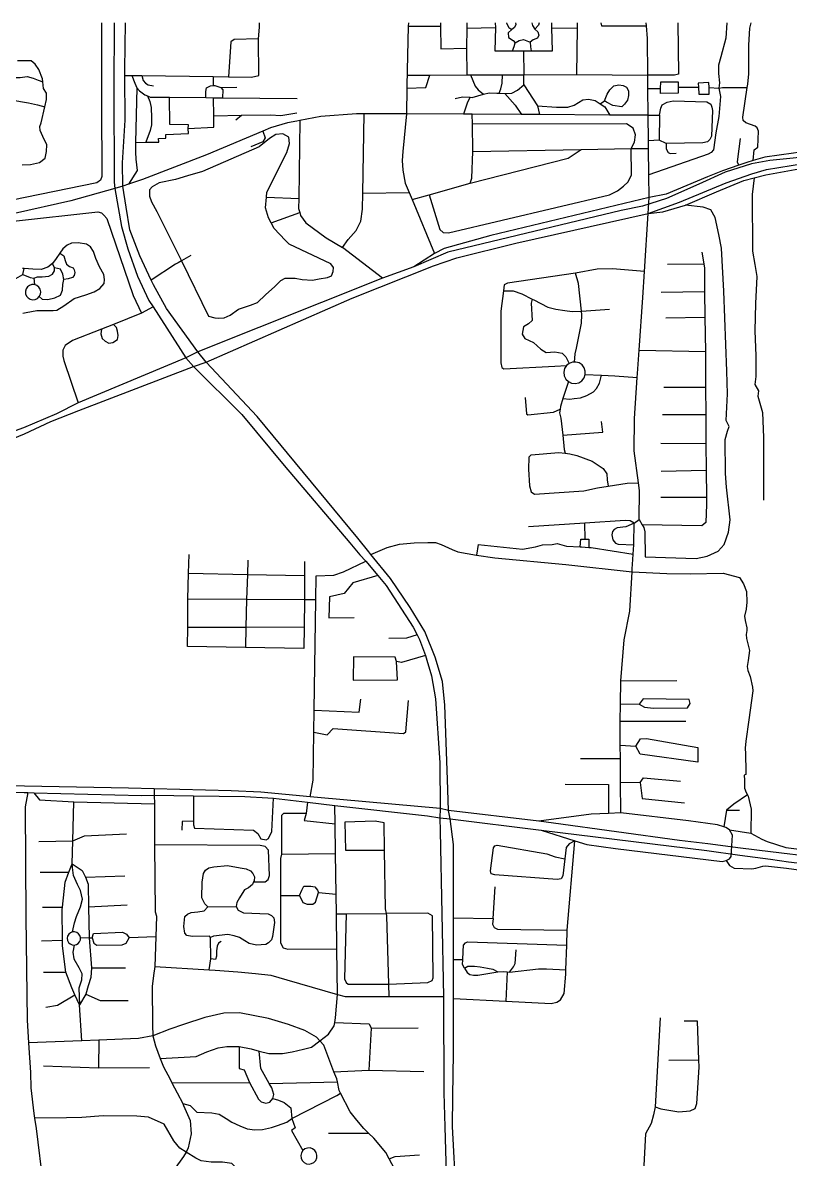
# Model space of a CAD drawing. Header units: inches. Extents: x 13372745 to 13380225, y 3541222 to 3545722.
# Drawn here: x 13377535 to 13378734, y 3543947 to 3545722 of the extents above; entities that cross this region are included whole.
import ezdxf

# ---------------------------------------------------------------- set-up
doc = ezdxf.new("R2010")
doc.units = ezdxf.units.IN
doc.header["$MEASUREMENT"] = 0

msp = doc.modelspace()

# ---------------------------------------------------------------- linework, layer by layer
for points in [[(13377658.2, 3545722), (13377658.2, 3545595), (13377658.6, 3545482), (13377656.5, 3545476), (13377650.9, 3545472.2), (13377495.3, 3545440.2), (13377379.4, 3545428.3), (13377291.1, 3545425.7), (13377283.9, 3545426.1), (13377280.5, 3545431.7), (13377284.5, 3545589.3), (13377288.1, 3545640.2), (13377292, 3545652.5), (13377295.4, 3545661.9), (13377302.2, 3545672.6), (13377314.6, 3545682.4), (13377430.3, 3545722)], [(13377677.9, 3545722), (13377677.4, 3545618.6), (13377678, 3545472.8), (13377678.6, 3545463.1), (13377689.1, 3545403.9), (13377698.9, 3545368.8), (13377714.3, 3545326.4), (13377732.1, 3545288.3), (13377738.7, 3545278.2), (13377789.9, 3545198.8), (13377801.5, 3545184.8)], [(13377808.5, 3545208), (13377759.6, 3545275.7), (13377739.2, 3545312.4), (13377735.6, 3545320), (13377717.9, 3545357.8), (13377702.3, 3545398.6), (13377696.5, 3545434.1), (13377691.2, 3545466.7), (13377690.6, 3545503.4), (13377694.9, 3545569.9), (13377694.4, 3545639.7), (13377694.3, 3545649.2), (13377695.6, 3545722)], [(13377694.4, 3545639.7), (13377705.5, 3545639.6), (13377720.8, 3545639.4), (13377832.3, 3545637.9), (13377856.5, 3545637.6), (13377892.2, 3545637.1), (13377903.8, 3545639.7), (13377903.3, 3545696.8), (13377904.8, 3545715), (13377904.9, 3545722)], [(13378137.3, 3545722), (13378137.1, 3545716.9), (13378135.4, 3545647.3), (13378135.2, 3545640), (13378134.9, 3545630.3), (13378134.8, 3545619.7), (13378134.4, 3545579.5)], [(13378137.1, 3545716.9), (13378187.2, 3545716.5)], [(13378187.2, 3545722), (13378187.2, 3545716.5), (13378187.9, 3545681.5), (13378228, 3545682.2)], [(13378228.3, 3545722), (13378228.3, 3545713.3), (13378228, 3545682.2), (13378228.4, 3545640.5)], [(13378228.3, 3545713.3), (13378273.2, 3545714.4)], [(13378272.7, 3545722), (13378273.2, 3545714.4), (13378272.1, 3545677.9), (13378299.9, 3545678), (13378317.2, 3545678.1), (13378328.8, 3545678.1), (13378362.4, 3545678.3), (13378361.3, 3545714), (13378361.1, 3545722)], [(13378290.5, 3545722), (13378290.5, 3545721.2), (13378294.1, 3545714.4), (13378298.8, 3545711.5)], [(13378304.7, 3545722), (13378305.3, 3545719.1), (13378302.8, 3545714.4), (13378298.8, 3545711.5), (13378293, 3545706.4), (13378293.8, 3545699.2), (13378301, 3545694.5), (13378304.2, 3545690.5)], [(13378330.1, 3545722), (13378331, 3545717.6), (13378334.9, 3545712.2), (13378339.3, 3545707.9), (13378341.1, 3545702.5), (13378338.9, 3545697.8), (13378332.1, 3545695.2), (13378327.4, 3545691.6)], [(13378341.7, 3545722), (13378340.7, 3545718), (13378334.9, 3545712.2)], [(13378361.3, 3545714), (13378400.6, 3545713.7)], [(13378400.6, 3545722), (13378400.6, 3545713.7), (13378400, 3545641.3)], [(13378437.9, 3545722), (13378438.8, 3545717.2), (13378509.1, 3545717)], [(13378513.4, 3545449), (13378512.9, 3545484.3), (13378512.3, 3545525.8), (13378512.1, 3545537.7), (13378511.6, 3545577.6), (13378511.2, 3545619.4), (13378511.1, 3545640.1), (13378510.6, 3545697.5), (13378509.1, 3545717), (13378508.7, 3545722)], [(13378558, 3545722), (13378559.3, 3545641.8), (13378553.1, 3545639.9), (13378511.1, 3545640.1)], [(13378634.4, 3545722), (13378634.5, 3545721.7), (13378633, 3545697.9), (13378625, 3545668.9), (13378621.6, 3545656), (13378621.6, 3545642.7), (13378623.1, 3545628), (13378622.1, 3545619.9)], [(13378675.6, 3545506.9), (13378677.2, 3545523.7), (13378682.8, 3545527.6), (13378683.9, 3545552.8), (13378681.8, 3545557.7), (13378678.9, 3545560.6), (13378664.4, 3545565.9), (13378660.1, 3545569.4), (13378659.8, 3545574.4), (13378666.5, 3545621), (13378667.2, 3545626.1), (13378668.7, 3545642), (13378668.7, 3545687.1), (13378670.4, 3545713.3), (13378672.8, 3545722)], [(13377903.3, 3545696.8), (13377865, 3545696.1), (13377860, 3545692.2), (13377856.5, 3545637.6)], [(13378299.9, 3545678), (13378302.4, 3545684.8), (13378304.2, 3545690.5), (13378310.4, 3545694.1), (13378317.2, 3545695.6), (13378327.4, 3545691.6), (13378328.1, 3545684.4), (13378328.8, 3545678.1)], [(13378317.2, 3545678.1), (13378317.7, 3545640.9)], [(13377500.8, 3545663), (13377503.6, 3545653.9), (13377508, 3545645.9), (13377521.3, 3545636.5), (13377531.1, 3545636.5), (13377542, 3545638.3), (13377551.4, 3545635.4), (13377559.3, 3545632.2), (13377566.6, 3545629.7)], [(13377534.4, 3545499.9), (13377547.3, 3545500.8), (13377561.1, 3545503.7), (13377570.2, 3545510.7), (13377572.3, 3545521.1), (13377572.7, 3545531.5), (13377566.5, 3545544.4), (13377562.3, 3545553.6), (13377561.9, 3545560.2), (13377564, 3545565.6), (13377569.7, 3545590.7), (13377572.3, 3545602.2), (13377572.3, 3545611.8), (13377567.7, 3545619.3), (13377566.6, 3545629.7), (13377566.1, 3545634.3), (13377560.2, 3545649.2), (13377554.4, 3545657.1), (13377548.2, 3545662.5), (13377536.9, 3545662.5), (13377527, 3545662.5)], [(13377705.5, 3545639.6), (13377709.9, 3545627.4), (13377713.3, 3545620.2), (13377717.3, 3545615.8), (13377725.5, 3545609.3), (13377729.9, 3545607.6), (13377734, 3545605.9), (13377764.3, 3545605.6), (13377821.1, 3545605), (13377833, 3545604.9), (13377847.2, 3545604.8), (13377963.8, 3545603.6)], [(13377720.8, 3545639.4), (13377723.1, 3545631.8), (13377726.5, 3545627.4), (13377731, 3545625), (13377739.1, 3545623.3)], [(13377832.3, 3545637.9), (13377832.3, 3545623.8)], [(13378134.8, 3545619.7), (13378164.7, 3545620.9), (13378171, 3545640.2)], [(13378135.2, 3545640), (13378171, 3545640.2), (13378228.4, 3545640.5), (13378234.5, 3545640.5), (13378284.2, 3545640.7), (13378317.7, 3545640.9), (13378400, 3545641.3), (13378511.1, 3545640.1)], [(13378210.1, 3545603.7), (13378221.9, 3545606.1), (13378233.6, 3545605.7), (13378237, 3545605.5), (13378254.4, 3545610.7), (13378263.2, 3545612.5), (13378275.2, 3545612.2), (13378278.9, 3545611.9), (13378287.9, 3545611.3), (13378298.7, 3545611.9), (13378307.7, 3545616.7), (13378317.7, 3545624.8), (13378317.7, 3545640.9)], [(13378234.5, 3545640.5), (13378241.8, 3545623), (13378246.3, 3545617.3), (13378254.4, 3545610.7)], [(13378278.9, 3545611.9), (13378281.8, 3545618.8), (13378283.6, 3545627.5), (13378284.2, 3545640.7)], [(13378317.7, 3545624.8), (13378338.8, 3545592), (13378341.8, 3545578.5)], [(13378436.9, 3545595.1), (13378443.6, 3545599.8), (13378447.8, 3545610.3), (13378451.7, 3545617.3), (13378458.1, 3545623.6), (13378465.9, 3545624.8), (13378472.5, 3545623.9), (13378477.7, 3545621.2), (13378481, 3545615.8), (13378481, 3545608.5), (13378479.2, 3545601), (13378474.9, 3545595), (13378470.5, 3545590.9), (13378456.6, 3545592.9), (13378446.9, 3545597.7), (13378443.6, 3545599.8)], [(13378531.1, 3545619.4), (13378531.5, 3545629.7), (13378558.4, 3545629.7), (13378558.6, 3545621.5), (13378558.8, 3545611.9), (13378530.8, 3545611.6), (13378531.1, 3545619.4)], [(13378590, 3545627.5), (13378590.2, 3545621.2), (13378590.7, 3545610.2), (13378607, 3545610.5), (13378606.8, 3545621.1), (13378606.6, 3545628.6), (13378590, 3545627.5)], [(13377713.3, 3545620.2), (13377711.2, 3545535.2), (13377710.9, 3545519.9), (13377711.6, 3545509), (13377713.6, 3545491.3), (13377700.4, 3545469.7)], [(13377729.9, 3545607.6), (13377733.7, 3545598.8), (13377735.4, 3545589.6), (13377736.1, 3545573.6), (13377736.1, 3545562.7), (13377734, 3545553.6), (13377727.2, 3545535.3)], [(13377821.1, 3545605), (13377821.1, 3545614.4), (13377822.1, 3545620.2), (13377828.2, 3545623.6), (13377832.3, 3545623.8), (13377835, 3545624), (13377844.5, 3545620.9), (13377847.3, 3545617.2), (13377847.2, 3545604.8)], [(13377844.5, 3545620.9), (13377869.4, 3545621.6)], [(13378287.9, 3545611.3), (13378304.1, 3545593.2), (13378314.1, 3545578.6)], [(13378511.2, 3545619.4), (13378531.1, 3545619.4)], [(13378622.1, 3545619.9), (13378624.7, 3545606.6), (13378621.9, 3545575.4), (13378617.3, 3545549.9), (13378613.7, 3545523.3), (13378610.2, 3545519.4), (13378605.6, 3545516.6), (13378512.9, 3545484.3)], [(13378558.6, 3545621.5), (13378590.2, 3545621.2)], [(13378606.8, 3545621.1), (13378622.1, 3545619.9), (13378627.6, 3545620.8)], [(13378627.6, 3545620.8), (13378655.9, 3545620.8)], [(13378655.9, 3545620.8), (13378666.5, 3545621)], [(13377516.6, 3545601.8), (13377544.1, 3545596.7), (13377557.9, 3545593.9), (13377569.7, 3545590.7)], [(13377711.2, 3545535.2), (13377727.2, 3545535.3), (13377747.6, 3545535.5), (13377747.3, 3545541), (13377758.5, 3545541.7), (13377758.5, 3545547.4), (13377793.9, 3545549.1), (13377793.5, 3545557), (13377833.7, 3545559), (13377833.4, 3545576.7), (13377833, 3545604.9)], [(13377793.5, 3545557), (13377793.9, 3545562.7), (13377764.6, 3545563.1), (13377764.3, 3545605.6)], [(13378233.6, 3545605.7), (13378229.7, 3545597.7), (13378223.1, 3545579.1)], [(13378338.8, 3545592), (13378368.6, 3545590.2), (13378386.1, 3545590.2), (13378396.3, 3545593.5), (13378409.6, 3545601.6), (13378418.3, 3545602.5), (13378428.9, 3545600.4), (13378436.9, 3545595.1), (13378443.9, 3545590.5), (13378451.7, 3545577.9)], [(13378511.6, 3545577.6), (13378529.3, 3545577.4), (13378531.5, 3545588.8), (13378533.7, 3545593.9), (13378541.5, 3545598), (13378551, 3545600.2), (13378603.2, 3545598.7), (13378609.4, 3545594.7), (13378611.3, 3545590.3), (13378612, 3545585.1), (13378610.5, 3545545.1), (13378608, 3545539.5), (13378604.3, 3545536.2), (13378597.3, 3545534.4), (13378540, 3545533.3), (13378529, 3545538.8), (13378512.1, 3545537.7)], [(13378511.6, 3545577.6), (13378451.7, 3545577.9), (13378341.8, 3545578.5), (13378314.1, 3545578.6), (13378237, 3545579), (13378223.1, 3545579.1), (13378134.4, 3545579.5), (13378068, 3545579.6), (13378056, 3545579.6), (13378000.5, 3545575.7), (13377968, 3545569.4), (13377962.9, 3545568.5), (13377948.4, 3545565.7), (13377922.2, 3545557.8), (13377910, 3545552.6), (13377821.8, 3545515.9), (13377722.1, 3545476.9), (13377700.4, 3545469.7), (13377691.2, 3545466.7), (13377678.6, 3545463.1), (13377610.4, 3545443.6), (13377522.1, 3545424)], [(13377833.4, 3545576.7), (13377876.9, 3545577.4), (13377922.1, 3545578.1), (13377938.1, 3545577), (13377963.2, 3545581.1)], [(13377868, 3545570.2), (13377876.9, 3545577.4)], [(13378097.1, 3545323.2), (13378034.2, 3545370.7), (13378043.4, 3545383.6), (13378055.7, 3545397.7), (13378063.1, 3545411.9), (13378065.5, 3545431), (13378065.9, 3545455.6), (13378068, 3545579.6)], [(13378134.4, 3545579.5), (13378128.6, 3545520.8), (13378127.4, 3545506.7), (13378128.6, 3545491.5), (13378132.5, 3545471.3)], [(13378143.1, 3545446), (13378169.8, 3545453.4), (13378233.8, 3545471.3), (13378236.5, 3545479.4), (13378237.7, 3545521), (13378237.2, 3545563.6), (13378237, 3545579)], [(13378529.3, 3545577.4), (13378529, 3545538.8)], [(13377968, 3545569.4), (13377966.1, 3545447.7), (13377965.9, 3545431.6), (13377967.6, 3545425.7), (13377969, 3545421.1), (13377977, 3545409.4), (13378008.9, 3545386.1), (13378034.2, 3545370.7)], [(13378169.8, 3545453.4), (13378186.3, 3545399.1), (13378191.7, 3545394.2), (13378199.8, 3545393.7), (13378451.1, 3545453), (13378464, 3545459.5), (13378473.2, 3545466.5), (13378480.7, 3545473.5), (13378485.6, 3545484.3), (13378485.1, 3545525.4), (13378490.5, 3545535.5), (13378492.1, 3545546.8), (13378488.3, 3545557.1), (13378478, 3545564.1), (13378237.2, 3545563.6)], [(13377782.8, 3545349.9), (13377825.3, 3545263.7), (13377834.9, 3545260.9), (13377840.8, 3545260.5), (13377849.6, 3545261.3), (13377859.1, 3545265.3), (13377872.2, 3545274.4), (13377881.4, 3545277.6), (13377890.5, 3545280.8), (13377901.6, 3545284.8), (13377914, 3545297.1), (13377928.7, 3545309.8), (13377938.2, 3545319.3), (13377945, 3545322.9), (13377960.5, 3545322.9), (13377971.6, 3545320.9), (13377987.5, 3545319.7), (13377997.8, 3545322.1), (13378010.9, 3545324.1), (13378017.3, 3545326.9), (13378019.7, 3545333.3), (13378020.5, 3545339.6), (13378016.1, 3545345.6), (13377951.3, 3545376.2), (13377944.6, 3545382.5), (13377927.9, 3545400.8), (13377923, 3545409.7), (13377918.7, 3545417.5), (13377914.4, 3545433), (13377915.7, 3545449.6), (13377916.3, 3545457.6), (13377947.3, 3545519.2), (13377951.7, 3545533.5), (13377950.5, 3545543.1), (13377941, 3545548.6), (13377930.3, 3545547.4), (13377920.3, 3545541.1), (13377904.4, 3545528), (13377815.8, 3545489.4), (13377792.4, 3545482.7), (13377773.7, 3545477.1), (13377748.2, 3545471.9), (13377737.1, 3545465.8), (13377732.8, 3545460.8), (13377733.2, 3545451.3), (13377736.3, 3545442.1), (13377744.3, 3545427.4), (13377782.8, 3545349.9)], [(13377910, 3545552.6), (13377913.4, 3545542.3), (13377909.8, 3545535.9), (13377891.2, 3545528)], [(13378655.2, 3545541), (13378651.1, 3545508.8), (13378650.8, 3545504.1), (13378653.1, 3545499.6)], [(13378233.8, 3545471.3), (13378386.9, 3545510.7), (13378406.9, 3545524)], [(13378237.7, 3545521), (13378406.9, 3545524), (13378485.1, 3545525.4), (13378512.3, 3545525.8)], [(13378540, 3545533.3), (13378540, 3545524.8), (13378542.9, 3545519.3), (13378545.9, 3545517.9), (13378555.4, 3545518.2)], [(13378752.3, 3545520.3), (13378738.7, 3545518.5), (13378693.8, 3545512.3)], [(13378752.7, 3545511.8), (13378738, 3545510.4), (13378701.9, 3545506.8), (13378673.2, 3545501.6), (13378632.1, 3545488.4), (13378590.9, 3545470), (13378540.2, 3545447.6), (13378502.7, 3545435.4), (13378469.3, 3545428.6)], [(13378693.8, 3545512.3), (13378675.6, 3545506.9), (13378665.6, 3545503.9), (13378653.1, 3545499.6), (13378627.7, 3545490.8), (13378604.6, 3545481.1), (13378539.9, 3545454), (13378513.4, 3545449)], [(13378696.5, 3545492.8), (13378754.3, 3545502.2), (13378970.1, 3545513.1)], [(13377801.5, 3545184.8), (13377821.3, 3545191.8), (13378049.6, 3545292), (13378176.4, 3545342.2), (13378213, 3545354.9), (13378304.9, 3545377.7), (13378511.8, 3545424), (13378560.9, 3545441.6), (13378633.7, 3545471.9), (13378673.8, 3545485.8), (13378696.5, 3545492.8)], [(13378511.8, 3545424), (13378534.7, 3545426.6), (13378570, 3545436.9), (13378618.4, 3545458), (13378661.1, 3545475.5), (13378677.1, 3545479.8), (13378695.7, 3545484.7)], [(13378695.7, 3545484.7), (13378741.5, 3545492.9), (13378753.4, 3545495)], [(13378132.5, 3545471.3), (13378138.6, 3545456.6), (13378143.1, 3545446), (13378178.2, 3545361.8)], [(13378677.1, 3545479.8), (13378673.9, 3545453.8), (13378674.9, 3545365.4), (13378678.5, 3545344.5), (13378681.2, 3545325.8), (13378679.4, 3545283.4), (13378678.1, 3545240.6), (13378679.9, 3545201.8), (13378679.9, 3545189.1), (13378679.9, 3545169.5), (13378678.5, 3545156.7), (13378684, 3545147.1), (13378683.1, 3545138.9), (13378690.4, 3545113), (13378691.7, 3545074.2), (13378691.7, 3544976.3)], [(13377915.7, 3545449.6), (13377966.1, 3545447.7)], [(13378065.9, 3545455.6), (13378138.6, 3545456.6)], [(13378513.4, 3545449), (13378266, 3545389.8), (13378192.9, 3545369.2), (13378178.2, 3545361.8), (13378145.8, 3545340.6)], [(13378511.8, 3545424), (13378513.4, 3545449)], [(13378507.1, 3544887.5), (13378586.6, 3544885.2), (13378603.7, 3544889), (13378620.8, 3544896.7), (13378630.3, 3544907.1), (13378637, 3544926.1), (13378639.9, 3544945.6), (13378634.1, 3544996.4), (13378632.7, 3545017.8), (13378632.2, 3545071), (13378635.6, 3545083.9), (13378638.4, 3545091.5), (13378633.7, 3545100.5), (13378635.6, 3545142.3), (13378634.6, 3545177.5), (13378629.9, 3545302.9), (13378626.1, 3545370), (13378622.3, 3545391.3), (13378616.1, 3545417.9), (13378609.4, 3545429.8), (13378597.6, 3545434.1), (13378570, 3545436.9)], [(13377353.7, 3545392.2), (13377481.8, 3545403.5), (13377495.9, 3545406.3), (13377509.1, 3545404.7), (13377520.8, 3545411.9), (13377652.5, 3545426.4), (13377658.1, 3545425.2), (13377661.7, 3545421.6), (13377666.2, 3545416.3), (13377707.5, 3545295.9), (13377720.4, 3545268.2)], [(13378469.3, 3545428.6), (13378199, 3545363.4), (13378145.8, 3545340.6), (13378097.1, 3545323.2), (13377808.5, 3545208)], [(13377923, 3545409.7), (13377967.6, 3545425.7)], [(13378497.5, 3544946), (13378498.1, 3544991.3), (13378496.5, 3545003.2), (13378490, 3545053.3), (13378490.2, 3545103.7), (13378494.5, 3545167.8), (13378494.9, 3545174), (13378497.5, 3545210.4), (13378503.4, 3545293), (13378506, 3545333.7), (13378511.8, 3545424)], [(13377535, 3545268.3), (13377540.3, 3545269.5), (13377557.2, 3545272.4), (13377572.1, 3545272.4), (13377582.8, 3545272.4), (13377588.3, 3545273.3), (13377599.3, 3545279.8), (13377615.2, 3545291.5), (13377633.4, 3545297), (13377646.7, 3545301.9), (13377655.4, 3545307.1), (13377662.2, 3545314.5), (13377662.9, 3545320.7), (13377661.6, 3545328.8), (13377654.8, 3545340.5), (13377649.3, 3545353.8), (13377645.4, 3545364.5), (13377640.8, 3545371.9), (13377634.7, 3545376.1), (13377621.4, 3545378.4), (13377611, 3545377.8), (13377604.2, 3545374.5), (13377597.7, 3545369), (13377592.8, 3545362.2), (13377587.3, 3545353.8), (13377581.5, 3545345.7), (13377574.4, 3545340.2), (13377563.7, 3545336.6), (13377550.7, 3545336.9), (13377537.1, 3545338), (13377534.8, 3545338.2)], [(13377592.8, 3545362.2), (13377599, 3545358), (13377601.3, 3545350.5), (13377603.5, 3545344.7), (13377608.1, 3545341.4), (13377613.6, 3545339.2), (13377615.5, 3545335.9), (13377616.2, 3545332), (13377615.2, 3545327.2), (13377612.6, 3545323.9), (13377606.1, 3545322), (13377599.3, 3545321)], [(13377797.5, 3545358.2), (13377782.8, 3545349.9), (13377777.7, 3545347), (13377773.8, 3545344.8), (13377735.6, 3545320)], [(13378595.4, 3545363.8), (13378598.5, 3545345.2), (13378599.5, 3545338.8), (13378599.9, 3545302.2), (13378600.4, 3545262), (13378601, 3545208.6), (13378601.4, 3545152.9), (13378601.7, 3545110.1), (13378602, 3545064.7), (13378602.3, 3545023), (13378602.6, 3544980.7), (13378602.7, 3544969.7), (13378601.6, 3544941.5), (13378595.4, 3544936.3), (13378502.5, 3544937.6)], [(13377535.1, 3545328.5), (13377546.5, 3545323.9), (13377552.3, 3545323), (13377558.1, 3545324.9), (13377565.3, 3545324.9), (13377575.6, 3545325.9), (13377581.5, 3545329.1), (13377584.4, 3545334.3), (13377584.7, 3545339.2), (13377581.5, 3545345.7)], [(13378542.1, 3545345), (13378598.5, 3545345.2)], [(13377524.1, 3545322.3), (13377535.1, 3545328.5), (13377537.1, 3545338)], [(13377552.3, 3545323), (13377553.3, 3545312.9)], [(13377560.9, 3545294.2), (13377565.6, 3545290.2), (13377574, 3545289.6), (13377585.4, 3545292.2), (13377593.8, 3545296.4), (13377597.1, 3545304.2), (13377597.7, 3545313.2), (13377599.3, 3545321), (13377597.7, 3545329.4), (13377594.1, 3545336.9), (13377584.7, 3545339.2)], [(13378506, 3545333.7), (13378456.2, 3545337.6), (13378431.9, 3545337.3), (13378398.3, 3545330.6), (13378292.2, 3545315.2), (13378287, 3545312.7), (13378285.9, 3545303.4), (13378281.9, 3545271.4), (13378281.6, 3545190.8), (13378283.2, 3545183.5), (13378286.4, 3545181.2), (13378366, 3545185.4), (13378384.1, 3545186.4)], [(13378396.8, 3545191.9), (13378397.7, 3545204.9), (13378399.6, 3545213.5), (13378404.7, 3545236.9), (13378407.6, 3545252.5), (13378407.9, 3545266), (13378407.4, 3545271.5), (13378403.1, 3545314.9), (13378398.3, 3545330.6)], [(13377563.1, 3545301.8), (13377562.2, 3545305.7), (13377560.1, 3545309), (13377557, 3545311.5), (13377553.3, 3545312.9), (13377549.4, 3545313), (13377545.7, 3545311.8), (13377542.6, 3545309.5), (13377540.3, 3545306.4), (13377539.3, 3545302.6), (13377539.4, 3545298.8), (13377540.8, 3545295.1), (13377543.3, 3545292.1), (13377546.7, 3545290.1), (13377550.5, 3545289.2), (13377554.5, 3545289.7), (13377558.1, 3545291.4), (13377560.9, 3545294.2), (13377562.6, 3545297.8), (13377563.1, 3545301.8)], [(13378285.9, 3545303.4), (13378301.1, 3545303.4), (13378314.5, 3545298.6), (13378330.7, 3545290.3), (13378333.1, 3545289), (13378354.8, 3545277.8), (13378367.6, 3545274.6), (13378381.7, 3545272.4), (13378392.9, 3545271.1), (13378407.4, 3545271.5)], [(13378330.7, 3545290.3), (13378329.2, 3545284.2), (13378330.5, 3545257), (13378324.8, 3545251.9), (13378317.1, 3545246.8), (13378314.9, 3545235.3), (13378319, 3545228.6), (13378332.4, 3545222.5), (13378344, 3545212.3), (13378352.3, 3545207.1), (13378366, 3545207.8), (13378377.2, 3545205.9), (13378383.3, 3545200.4), (13378388.3, 3545189.8)], [(13378532.2, 3545301.2), (13378599.9, 3545302.2)], [(13377738.7, 3545278.2), (13377720.4, 3545268.2), (13377676.7, 3545250.7), (13377658.1, 3545243.3), (13377612.5, 3545225.9), (13377601.3, 3545217.8), (13377597.9, 3545210.5), (13377597.5, 3545201.2), (13377599, 3545194.6), (13377621.7, 3545128.4)], [(13378407.4, 3545271.5), (13378451.2, 3545274.5)], [(13378539.5, 3545261), (13378600.4, 3545262)], [(13377658.1, 3545243.3), (13377657, 3545236), (13377659.3, 3545229), (13377663.9, 3545224.4), (13377669.4, 3545221.7), (13377675.9, 3545222.4), (13377682.9, 3545227.1), (13377684.1, 3545233.3), (13377682.9, 3545240.2), (13377681.3, 3545246), (13377676.7, 3545250.7)], [(13377808.5, 3545208), (13377789.9, 3545198.8), (13377621.7, 3545128.4), (13377588, 3545111.2), (13377536.3, 3545089.4)], [(13378058.4, 3544916.7), (13377901.1, 3545106.8), (13377821.3, 3545191.8), (13377808.5, 3545208)], [(13378497.5, 3545210.4), (13378601, 3545208.6)], [(13377538, 3545080.1), (13377578.7, 3545099), (13377622.8, 3545116.4), (13377801.5, 3545184.8)], [(13377801.5, 3545184.8), (13377877, 3545110.3), (13377943.5, 3545030.3), (13378045.6, 3544909.8)], [(13378403.4, 3545159.6), (13378408.2, 3545162.7), (13378411.7, 3545167.2), (13378413.5, 3545172.6), (13378413.5, 3545178), (13378411.8, 3545183.2), (13378408.5, 3545187.5), (13378404, 3545190.6), (13378398.8, 3545192), (13378396.8, 3545191.9), (13378393.3, 3545191.8), (13378388.3, 3545189.8), (13378384.1, 3545186.4), (13378381.2, 3545181.7), (13378379.9, 3545176.2), (13378380.6, 3545170.5), (13378383, 3545165.4), (13378387.1, 3545161.4), (13378392.2, 3545158.9), (13378397.9, 3545158.3), (13378403.4, 3545159.6)], [(13378378.6, 3545134.8), (13378389.2, 3545133.8), (13378396, 3545134.8), (13378406, 3545136.1), (13378416, 3545139.6), (13378426.3, 3545145.4), (13378430.8, 3545150.6), (13378435.6, 3545159), (13378438.6, 3545171.4)], [(13378413.5, 3545172.6), (13378438.6, 3545171.4), (13378459.8, 3545170.4), (13378494.5, 3545167.8)], [(13378387.1, 3545161.4), (13378378.6, 3545134.8), (13378375, 3545122.5), (13378374.3, 3545118.2), (13378373.4, 3545112.5), (13378375.3, 3545104.5), (13378378.3, 3545077.7), (13378380.8, 3545055.4), (13378382, 3545049.5)], [(13378536.4, 3545152.9), (13378601.4, 3545152.9)], [(13378319.5, 3545136.4), (13378321.5, 3545110.9), (13378324, 3545109.3), (13378364, 3545113.5), (13378374.3, 3545118.2)], [(13378534.3, 3545110.1), (13378601.7, 3545110.1)], [(13378378.3, 3545077.7), (13378440.8, 3545082.5), (13378438.6, 3545099)], [(13377536.3, 3545089.4), (13377494.2, 3545074.1)], [(13377495.7, 3545062.9), (13377538, 3545080.1)], [(13378531.7, 3545065.2), (13378602, 3545064.7)], [(13378325.3, 3545043.5), (13378324.7, 3545024.8), (13378326.6, 3544998.7), (13378329.2, 3544989.3), (13378334.4, 3544985.4), (13378411.1, 3544990.9), (13378432.8, 3544995.4), (13378449.2, 3544998.1), (13378478.9, 3545002.9), (13378496.5, 3545003.2)], [(13378325.3, 3545043.5), (13378329.2, 3545047), (13378372.1, 3545050.6), (13378382, 3545049.5), (13378389.2, 3545048.7), (13378400.5, 3545045.8), (13378424.4, 3545037), (13378441.5, 3545025.8), (13378447.3, 3545017.4), (13378447.9, 3545008), (13378449.2, 3544998.1)], [(13378532.2, 3545021.4), (13378602.3, 3545023)], [(13378531.7, 3544980.7), (13378602.6, 3544980.7)], [(13378489.7, 3544940.4), (13378483.5, 3544944), (13378475.7, 3544944.6), (13378412.9, 3544940.4), (13378325.1, 3544934.6)], [(13378413.5, 3544915.3), (13378412.9, 3544940.4)], [(13378489.7, 3544940.4), (13378476.9, 3544934.6), (13378463.1, 3544932.8), (13378458.8, 3544930.4), (13378455.8, 3544927.1), (13378455.2, 3544922), (13378456.4, 3544914.2), (13378460.7, 3544909), (13378464.9, 3544907.5), (13378489.4, 3544906.3)], [(13378487.7, 3544883.5), (13378488.5, 3544891.8), (13378489.4, 3544906.3), (13378489.5, 3544908.1), (13378489.7, 3544940.4), (13378497.5, 3544946)], [(13378497.5, 3544946), (13378502.5, 3544937.6), (13378504.8, 3544933.8), (13378506.7, 3544926.6), (13378507.1, 3544887.5)], [(13378075.6, 3544895.5), (13378058.4, 3544916.7)], [(13378405.7, 3544903.2), (13378406.4, 3544915.4), (13378413.5, 3544915.3), (13378419, 3544915.1), (13378419.3, 3544902.4)], [(13378045.6, 3544909.8), (13378061.7, 3544890.6)], [(13378078.8, 3544891.2), (13378103.9, 3544902.5), (13378123.2, 3544907.4), (13378146.4, 3544909.4), (13378167.9, 3544910), (13378179.4, 3544910), (13378188.6, 3544907.1), (13378205.5, 3544899.1), (13378214.7, 3544895.6), (13378243.7, 3544890.5), (13378272.1, 3544886.2), (13378383.4, 3544875.5), (13378486.8, 3544864.2)], [(13378246, 3544907.1), (13378243.7, 3544890.5)], [(13378246, 3544907.1), (13378285.6, 3544902.8), (13378315.7, 3544899.9), (13378335.8, 3544903.1), (13378346.7, 3544906.5), (13378361.6, 3544907.1), (13378369.6, 3544908.3), (13378384.3, 3544904.5), (13378405.7, 3544903.2), (13378407.8, 3544903.1), (13378419.3, 3544902.4), (13378422.7, 3544902.2), (13378488.5, 3544891.8)], [(13377975.2, 3544880.4), (13377975.2, 3544858.4), (13377975.2, 3544820.8), (13377974.4, 3544778.2), (13377973.8, 3544744.4), (13377883.1, 3544746), (13377792.5, 3544747.7), (13377792.7, 3544777.8), (13377792.9, 3544821.7), (13377794, 3544862.2), (13377794.8, 3544891.3)], [(13377886.5, 3544882.3), (13377886, 3544860.3), (13377884.5, 3544821.2), (13377883.6, 3544778), (13377883.1, 3544746)], [(13377993.2, 3544858), (13378021.1, 3544859.3), (13378035.9, 3544864.5), (13378070.6, 3544880.9)], [(13378061.7, 3544890.6), (13378070.6, 3544880.9), (13378089.5, 3544858.5), (13378102.6, 3544843.2), (13378144.9, 3544778), (13378151.1, 3544765.7), (13378154.8, 3544758.5), (13378163.8, 3544733.4), (13378166.2, 3544726.5), (13378173.6, 3544701.8), (13378179.4, 3544665.9), (13378186.3, 3544566.1), (13378186.9, 3544494.5), (13378186.5, 3544480)], [(13378206.6, 3544045), (13378207.8, 3544112.4), (13378207.8, 3544198), (13378207.8, 3544258), (13378207.8, 3544323.7), (13378207.8, 3544438.4), (13378202.7, 3544478.4), (13378199.7, 3544491.7), (13378198.6, 3544539.9), (13378194.2, 3544656), (13378190.3, 3544693.1), (13378179.3, 3544731.2), (13378162.7, 3544771), (13378140, 3544808.7), (13378109.6, 3544854), (13378078.8, 3544891.2), (13378075.6, 3544895.5)], [(13378486.9, 3544869), (13378487.7, 3544883.5)], [(13377794, 3544862.2), (13377886, 3544860.3), (13377975.2, 3544858.4)], [(13378469.2, 3544487.8), (13378468.7, 3544535.5), (13378468.4, 3544572.7), (13378468.2, 3544593.3), (13378467.9, 3544624.6), (13378468, 3544630.9), (13378468.5, 3544657.9), (13378469, 3544693.9), (13378474.5, 3544758.3), (13378483, 3544802.7), (13378486.8, 3544864.2), (13378486.9, 3544869)], [(13378486.8, 3544864.2), (13378540.9, 3544861.6), (13378577.4, 3544861.1)], [(13378577.4, 3544861.1), (13378628.6, 3544862), (13378654.3, 3544855.4), (13378660.8, 3544845.3), (13378665.3, 3544833.4), (13378665.9, 3544817), (13378665, 3544806.2), (13378662.3, 3544794.9), (13378663.2, 3544788.3), (13378665.6, 3544777), (13378665.9, 3544772.8), (13378664.7, 3544766.2), (13378665.3, 3544760), (13378669.8, 3544741.5), (13378668.9, 3544733.7), (13378668, 3544725.9), (13378666.2, 3544716.4), (13378667.1, 3544710.4), (13378671, 3544700.6), (13378674.9, 3544683.9), (13378675.4, 3544678.5), (13378668.9, 3544633.2), (13378664.1, 3544600), (13378663.2, 3544588.7), (13378663.8, 3544580), (13378664.4, 3544552.6), (13378664.4, 3544547.8), (13378661.7, 3544546.6), (13378662.3, 3544538.6), (13378662.3, 3544526.3), (13378665, 3544519.5), (13378666.7, 3544516), (13378667.7, 3544513.8), (13378672.5, 3544493.5), (13378671.9, 3544455.9)], [(13377984.1, 3544512.8), (13377988.7, 3544539), (13377989.8, 3544613.6), (13377990.3, 3544648), (13377992.7, 3544820.7), (13377993.2, 3544858)], [(13378089.5, 3544858.5), (13378050.6, 3544847), (13378036.8, 3544830.7), (13378013.9, 3544825), (13378012.9, 3544792.6), (13378052.5, 3544793)], [(13377992.7, 3544820.7), (13377975.2, 3544820.8), (13377884.5, 3544821.2), (13377792.9, 3544821.7)], [(13377792.7, 3544777.8), (13377883.6, 3544778), (13377974.4, 3544778.2)], [(13378151.1, 3544765.7), (13378134.1, 3544760.6), (13378106.9, 3544760.1)], [(13378163.8, 3544733.4), (13378126.5, 3544722.9), (13378118.9, 3544724.3), (13378116.5, 3544731), (13378051.6, 3544731.5), (13378051.1, 3544695.2), (13378120.3, 3544695.7), (13378118.9, 3544724.3)], [(13378469, 3544693.9), (13378556.7, 3544694.5)], [(13377990.3, 3544648), (13378060.6, 3544645.1), (13378063, 3544665.6)], [(13378468.5, 3544657.9), (13378497.5, 3544657.4), (13378506.2, 3544653), (13378520.1, 3544651.1), (13378573.1, 3544651.6), (13378577.4, 3544658.8), (13378576, 3544665.1), (13378503.8, 3544666.1), (13378497.5, 3544657.4)], [(13377989.8, 3544613.6), (13378010.5, 3544609.8), (13378019.6, 3544619.8), (13378129.8, 3544611.7), (13378133.2, 3544614.6), (13378137.5, 3544663.2)], [(13378468, 3544630.9), (13378570.7, 3544630.9)], [(13378468.2, 3544593.3), (13378492.2, 3544591.9), (13378499.9, 3544603.5), (13378509.1, 3544603.9), (13378589.5, 3544590), (13378589.5, 3544566.9), (13378499.4, 3544579.4), (13378492.2, 3544591.9)], [(13378406.3, 3544572.7), (13378468.4, 3544572.7)], [(13378468.7, 3544535.5), (13378499, 3544535.1), (13378504.2, 3544542.3), (13378562, 3544537.5)], [(13377537.8, 3544529.6), (13377485.9, 3544530.8)], [(13378186.9, 3544494.5), (13377995.5, 3544511.7), (13377984.1, 3544512.8), (13377906.6, 3544520.2), (13377860.6, 3544522.4), (13377740.5, 3544525.2), (13377700, 3544526.1), (13377537.8, 3544529.6)], [(13377740.5, 3544525.2), (13377740.5, 3544515.2), (13377740.6, 3544501.9), (13377741, 3544438), (13377741.6, 3544333.4)], [(13378382, 3544532.8), (13378449.6, 3544531.9), (13378449.6, 3544487)], [(13378499, 3544535.1), (13378502.3, 3544510), (13378568.3, 3544503.3)], [(13377485, 3544520.9), (13377537.3, 3544519.6)], [(13377537.3, 3544519.6), (13377543.1, 3544519.5), (13377552.2, 3544519.2), (13377720.9, 3544515), (13377740.5, 3544515.2), (13377801.9, 3544514.5), (13377882.1, 3544513.6), (13377918, 3544511.5), (13377926.7, 3544510.5), (13377979.6, 3544504.3), (13378022.6, 3544499.3), (13378167, 3544483), (13378186.5, 3544480)], [(13377543.1, 3544519.5), (13377538.9, 3544497.1), (13377539.9, 3544324.8), (13377542, 3544164), (13377544.2, 3544128.6), (13377547.1, 3544082.3), (13377547.5, 3544058.3)], [(13377552.2, 3544519.2), (13377561.2, 3544508.3), (13377614.9, 3544505.1), (13377740.6, 3544501.9)], [(13377801.9, 3544514.5), (13377801.6, 3544474.8), (13377801.5, 3544469.3), (13377803.4, 3544463.7), (13377895.6, 3544460.7), (13377902.3, 3544455.6), (13377906.7, 3544447.4), (13377915.2, 3544445.5), (13377918.9, 3544447.8), (13377924.1, 3544458.5), (13377926.7, 3544510.5)], [(13378666.7, 3544516), (13378645.7, 3544501.5), (13378633.9, 3544491.8), (13378630.1, 3544466)], [(13377612.4, 3544408.3), (13377613.3, 3544444.3), (13377614.9, 3544505.1)], [(13377979.6, 3544504.3), (13377977.8, 3544487), (13377974.5, 3544476.1)], [(13377998.9, 3544131.9), (13378012.3, 3544142.3), (13378021.3, 3544154.9), (13378022.4, 3544160.4), (13378023.7, 3544167.5), (13378026.7, 3544204), (13378025.7, 3544275.2), (13378025, 3544330.1), (13378024.5, 3544360.7), (13378023.7, 3544424.1), (13378023, 3544470.7), (13378022.6, 3544499.3)], [(13378605, 3544439.2), (13378560.9, 3544444.7), (13378364, 3544471.8), (13378341.2, 3544474.6), (13378199.7, 3544491.7), (13378186.9, 3544494.5)], [(13378633.9, 3544491.8), (13378654.5, 3544491.8)], [(13377801.6, 3544474.8), (13377784.1, 3544474.4), (13377783.4, 3544460.7)], [(13377977.8, 3544487), (13377942.2, 3544486.6), (13377939.1, 3544483.9), (13377939.1, 3544423.5), (13377937.4, 3544416.4), (13377937.6, 3544358.9), (13377937.8, 3544284.7), (13377941.7, 3544277.1), (13377948.8, 3544274.7), (13378025.7, 3544275.2)], [(13377974.5, 3544476.1), (13378023, 3544470.7)], [(13378107.5, 3544201), (13378107, 3544220.3), (13378103.8, 3544326.7), (13378103, 3544330.4), (13378101.5, 3544338), (13378100.2, 3544429.7), (13378099.6, 3544472.3), (13378085.3, 3544474.6), (13378038.1, 3544473.4), (13378038.9, 3544429.7), (13378100.2, 3544429.7)], [(13378186.5, 3544480), (13378187, 3544459.2), (13378192, 3544201), (13378192.7, 3544050.3)], [(13378186.5, 3544480), (13378202.7, 3544478.4), (13378344.5, 3544460.7), (13378603.3, 3544429.1)], [(13378469.2, 3544487.8), (13378449.6, 3544487), (13378422.7, 3544485.8), (13378341.2, 3544474.6)], [(13378344.5, 3544460.7), (13378397.3, 3544444.3), (13378416.2, 3544438.4), (13378460.5, 3544432.3), (13378627.2, 3544412), (13378633.4, 3544413.5), (13378638.6, 3544416.1), (13378641.4, 3544419.5), (13378643.4, 3544453), (13378638.9, 3544461.4), (13378633.2, 3544465.1), (13378630.1, 3544466), (13378620.1, 3544468.9), (13378574.9, 3544475.1), (13378469.2, 3544487.8)], [(13377613.3, 3544444.3), (13377631.6, 3544451.8), (13377697, 3544455)], [(13378638.9, 3544461.4), (13378671.9, 3544455.9), (13378689.2, 3544446.9), (13378697.3, 3544442.8)], [(13377560.4, 3544443.2), (13377613.3, 3544444.3)], [(13377895.6, 3544379.9), (13377913.7, 3544380.3), (13377918.5, 3544383.7), (13377920.5, 3544389.8), (13377918.8, 3544429.5), (13377913.4, 3544435), (13377905.9, 3544437), (13377741, 3544438)], [(13378207.8, 3544198), (13378289.4, 3544193.6), (13378360.2, 3544189.8), (13378369.2, 3544191.9), (13378374.6, 3544195.6), (13378380.3, 3544205.8), (13378383.2, 3544235.7), (13378383.4, 3544242.7), (13378384.5, 3544281.2), (13378385.2, 3544304.4), (13378397.3, 3544444.3)], [(13378397.3, 3544444.3), (13378388.5, 3544439.3), (13378383.9, 3544433.5), (13378382.4, 3544424.8), (13378381.5, 3544416.1), (13378378.7, 3544389.2), (13378375.8, 3544384.8), (13378369.7, 3544383.6), (13378272.1, 3544390.9), (13378266.6, 3544392.6), (13378265.4, 3544397), (13378270, 3544433.2), (13378272.1, 3544436.4), (13378276.1, 3544437.5), (13378353.5, 3544423.9), (13378366.5, 3544419), (13378381.5, 3544416.1)], [(13378655.9, 3544432.8), (13378605, 3544439.2)], [(13378697.3, 3544442.8), (13378726.9, 3544433.5)], [(13377939.1, 3544423.5), (13378023.7, 3544424.1)], [(13378603.3, 3544429.1), (13378654.8, 3544421.6)], [(13378654.8, 3544421.6), (13378703, 3544415.6)], [(13378702.9, 3544426.9), (13378655.9, 3544432.8)], [(13378733, 3544423.2), (13378702.9, 3544426.9)], [(13378726.9, 3544433.5), (13378813, 3544422.8), (13378825.1, 3544422.8), (13378857.6, 3544425.6), (13378871.1, 3544427), (13378902.3, 3544424.2), (13378916.7, 3544419.1), (13379002.4, 3544405.6)], [(13379317.7, 3544416.7), (13379203.7, 3544405.9), (13379140.1, 3544397.1), (13379136.9, 3544396.6), (13379113.1, 3544395.4), (13379084.7, 3544395.3), (13379045.7, 3544395.3), (13378912.1, 3544402.2), (13378741.7, 3544422.1), (13378733, 3544423.2)], [(13377627.1, 3544131.7), (13377623.9, 3544187.8), (13377616.6, 3544203.6), (13377611.7, 3544214.3), (13377602.1, 3544238.8), (13377597.3, 3544280.3), (13377597.3, 3544288.9), (13377596.8, 3544336.6), (13377597.2, 3544340.4), (13377601.1, 3544379.6), (13377607.2, 3544395.3), (13377612.4, 3544408.3)], [(13377612.6, 3544301.7), (13377615.9, 3544315.9), (13377619.1, 3544326), (13377625.5, 3544340.8), (13377628.2, 3544353.1), (13377625.5, 3544366.4), (13377620.7, 3544375.9), (13377614.3, 3544389.8), (13377612.8, 3544402.5), (13377612.4, 3544408.3)], [(13377612.4, 3544408.3), (13377627.6, 3544397.7), (13377633, 3544387.1), (13377637.2, 3544376.5), (13377637.9, 3544340.9), (13377638.8, 3544292.6), (13377642.5, 3544245.7), (13377641.5, 3544230.8), (13377637.2, 3544217.5), (13377633.5, 3544204.8), (13377623.9, 3544187.8)], [(13377824.2, 3544341), (13377819.4, 3544345.7), (13377814.8, 3544354.9), (13377815.1, 3544379.6), (13377817.5, 3544392.8), (13377820.6, 3544398.3), (13377825.8, 3544401.7), (13377833.5, 3544403.5), (13377854.9, 3544405.4), (13377874.8, 3544402), (13377884, 3544400.2), (13377890.7, 3544397.4), (13377894.4, 3544393.1), (13377897.2, 3544387.6), (13377896.5, 3544381.8), (13377895.6, 3544379.9), (13377893.8, 3544376), (13377887.4, 3544370.8), (13377881.2, 3544367.4), (13377877.5, 3544361.6), (13377873.6, 3544355.2), (13377869.6, 3544347.5), (13377868.1, 3544341.6)], [(13378633.4, 3544413.5), (13378638.7, 3544405.4), (13378646.2, 3544401.2), (13378673.7, 3544400.3), (13378679.6, 3544401.4), (13378690.9, 3544404.5), (13378694.8, 3544404.9)], [(13378694.8, 3544404.9), (13378727.9, 3544401.4)], [(13378703, 3544415.6), (13378730.7, 3544411.3)], [(13378727.9, 3544401.4), (13378792.3, 3544392.3), (13378816.6, 3544389.4), (13378840.4, 3544384.3), (13378848.6, 3544380), (13378868.4, 3544366.8), (13378877.4, 3544362.9), (13378890.2, 3544361.3), (13378919.8, 3544363.3), (13378963.8, 3544367.6), (13378998.4, 3544366.4), (13379023.5, 3544372.3)], [(13378730.7, 3544411.3), (13378830.6, 3544399.7), (13378922.1, 3544389.1), (13379047.1, 3544382), (13379091.3, 3544382.3)], [(13377562, 3544395), (13377607.2, 3544395.3)], [(13377633, 3544387.1), (13377694.3, 3544389.6)], [(13377937.6, 3544358.9), (13377967.1, 3544358.9), (13377970.7, 3544367.1), (13377974.2, 3544373.1), (13377984.9, 3544373.5), (13377991.3, 3544372.4), (13377995.6, 3544367.1), (13377997.1, 3544363.5), (13378024.5, 3544360.7)], [(13378269.5, 3544322.7), (13378272.9, 3544372.4)], [(13377967.1, 3544358.9), (13377972.4, 3544347.8), (13377979.2, 3544345), (13377988.1, 3544345), (13377992.1, 3544348.5), (13377997.1, 3544363.5)], [(13377565.7, 3544340.3), (13377597.2, 3544340.4)], [(13377637.9, 3544340.9), (13377698.1, 3544344.1)], [(13377741.6, 3544333.4), (13377743.7, 3544326.6), (13377742.8, 3544294), (13377741.3, 3544247.9), (13377739, 3544233.6), (13377737.2, 3544216.3), (13377737.8, 3544156.7), (13377738.4, 3544139.3), (13377742.6, 3544123.7), (13377749.9, 3544104.1), (13377754.6, 3544091.3), (13377765.4, 3544071.6), (13377768.1, 3544066.3), (13377776.2, 3544050.6), (13377784.9, 3544033.6)], [(13377826.3, 3544242.4), (13377828.6, 3544259.7), (13377828.3, 3544293), (13377826.9, 3544295.4), (13377799.5, 3544294.8), (13377791.5, 3544296.2), (13377788, 3544300.1), (13377786.8, 3544310.4), (13377788.3, 3544326), (13377792.1, 3544329.5), (13377798.3, 3544331.9), (13377808.6, 3544333.3), (13377818.3, 3544334.8), (13377824.2, 3544341), (13377868.1, 3544341.6), (13377871.3, 3544336), (13377879.9, 3544331.6), (13377918.1, 3544329.8), (13377923.7, 3544327.4), (13377927, 3544323.6), (13377928.1, 3544316.3), (13377925.2, 3544294.8), (13377923.7, 3544289.5), (13377919, 3544285), (13377914.6, 3544282.4), (13377899.9, 3544281.2), (13377888.4, 3544283.6), (13377881.9, 3544287.7), (13377873.7, 3544293), (13377865.1, 3544295.9), (13377855.1, 3544297.7), (13377832.8, 3544295.4), (13377828.3, 3544293)], [(13378025, 3544330.1), (13378040, 3544330.1), (13378103, 3544330.4)], [(13378040, 3544330.1), (13378037.4, 3544228.6), (13378040, 3544223), (13378043.4, 3544220.3), (13378107, 3544220.3), (13378167.5, 3544223), (13378174.3, 3544226), (13378175.8, 3544230.1), (13378174.7, 3544326.7), (13378167.9, 3544331.2), (13378103, 3544330.4)], [(13378207.8, 3544323.7), (13378269.5, 3544322.7), (13378268.7, 3544313.8), (13378271, 3544308.6), (13378276.4, 3544306.1), (13378385.2, 3544304.4)], [(13377621.7, 3544283.8), (13377623.9, 3544286.4), (13377625, 3544289.6), (13377625.1, 3544293), (13377624.1, 3544296.2), (13377622.1, 3544299), (13377619.4, 3544300.9), (13377616, 3544301.9), (13377612.6, 3544301.7), (13377609.4, 3544300.4), (13377606.8, 3544298.1), (13377605.1, 3544295.2), (13377604.5, 3544291.8), (13377605, 3544288.4), (13377606.6, 3544285.3), (13377609, 3544283), (13377612.1, 3544281.6), (13377615.5, 3544281.2), (13377618.8, 3544282), (13377621.7, 3544283.8)], [(13377625.1, 3544293), (13377638.8, 3544292.6), (13377643.6, 3544292.5), (13377645.7, 3544299.4), (13377690.9, 3544301.5), (13377697.3, 3544298.3), (13377701.5, 3544292.5)], [(13377742.8, 3544294), (13377701.5, 3544292.5)], [(13377564.1, 3544287.8), (13377597.3, 3544288.9)], [(13377615.5, 3544281.2), (13377613.3, 3544270.1), (13377614.9, 3544259.5), (13377622.8, 3544246.2), (13377627.1, 3544236.7), (13377626.6, 3544226.6), (13377622.8, 3544213.8), (13377623.9, 3544187.8)], [(13377643.6, 3544292.5), (13377646.2, 3544284), (13377651, 3544281.3), (13377690.4, 3544281.8), (13377696.7, 3544284), (13377701.5, 3544292.5)], [(13377844.8, 3544287), (13377840.7, 3544284.3), (13377838.5, 3544279.8), (13377837.6, 3544272), (13377837.6, 3544263.9), (13377836.2, 3544258.9), (13377828.6, 3544259.7)], [(13378224.9, 3544245.3), (13378221.7, 3544250.9), (13378222.1, 3544258), (13378222.9, 3544271.3), (13378223.4, 3544280.9), (13378226.3, 3544284.6), (13378229.7, 3544286.3), (13378384.5, 3544281.2)], [(13378222.1, 3544258), (13378207.8, 3544258)], [(13378295, 3544238.8), (13378301.5, 3544247.3), (13378303.8, 3544252.3), (13378305.5, 3544273.6)], [(13377642.5, 3544245.7), (13377695.4, 3544245.5)], [(13377741.3, 3544247.9), (13377826.3, 3544242.4), (13377835.5, 3544241.8), (13377870.9, 3544239.4), (13377898.4, 3544237), (13377922.4, 3544234), (13377947.6, 3544226.8), (13378026.7, 3544204), (13378038.7, 3544201), (13378107.5, 3544201), (13378192, 3544201)], [(13378224.9, 3544245.3), (13378230.2, 3544248.4), (13378240.7, 3544248.4), (13378249.2, 3544247.3), (13378260.8, 3544245.3), (13378269, 3544243.6), (13378276.9, 3544239.3)], [(13378224.9, 3544245.3), (13378229.1, 3544238.5), (13378233.3, 3544235.4), (13378238.7, 3544234.5), (13378245.8, 3544234.2), (13378276.9, 3544239.3), (13378286, 3544240.2), (13378291.3, 3544239.4), (13378295, 3544238.8), (13378340.3, 3544244.1), (13378352.8, 3544243.9), (13378383.4, 3544242.7)], [(13378291.3, 3544239.4), (13378289.4, 3544193.6)], [(13377567.3, 3544239), (13377602.1, 3544238.8)], [(13377633.5, 3544204.8), (13377655.8, 3544194.6), (13377699.7, 3544194.6)], [(13377571.1, 3544184.4), (13377589.3, 3544187.6), (13377616.6, 3544203.6)], [(13378031.3, 3544050), (13378029.1, 3544054.2), (13378026.4, 3544067.6), (13378025.5, 3544072.1), (13378021.1, 3544083.5), (13378005.1, 3544124.9), (13377998.9, 3544131.9), (13377994, 3544137.5), (13377975.8, 3544147.7), (13377950, 3544157.3), (13377918.8, 3544166.8), (13377873.3, 3544175.2), (13377849.3, 3544174.7), (13377819.3, 3544168), (13377786.3, 3544157.3), (13377764.8, 3544150.1), (13377738.4, 3544139.3)], [(13378022.4, 3544160.4), (13378076.2, 3544158.1), (13378079.2, 3544151.5), (13378075.7, 3544086.1)], [(13378079.2, 3544151.5), (13378152.7, 3544152)], [(13378530.6, 3544167.4), (13378522.8, 3544028.8), (13378519.8, 3544015.9)], [(13378522.8, 3544028.8), (13378531.3, 3544025.7), (13378559.4, 3544021), (13378577.1, 3544022.4), (13378585, 3544026), (13378587.9, 3544034), (13378591.5, 3544090.5), (13378591, 3544102.1), (13378588.6, 3544162.3), (13378568, 3544162.3)], [(13377738.4, 3544139.3), (13377715.9, 3544135.1), (13377653.7, 3544132.8), (13377627.1, 3544131.7), (13377544.2, 3544128.6)], [(13377653.7, 3544132.8), (13377653.1, 3544089.4)], [(13377749.9, 3544104.1), (13377805.8, 3544107), (13377822.4, 3544114.3), (13377840.4, 3544120.9), (13377853.7, 3544122.8), (13377873.2, 3544122.8), (13377891.6, 3544119.1), (13377904.1, 3544115.4), (13377919.6, 3544111.7), (13377940.9, 3544111.7), (13377956, 3544114.3), (13377973.3, 3544118.4), (13377986.2, 3544122), (13377998.9, 3544131.9)], [(13377873.2, 3544122.8), (13377873.2, 3544088.2), (13377880.9, 3544086.3), (13377889, 3544066.4), (13377903.4, 3544040.7), (13377907.4, 3544036.3), (13377914.8, 3544034.1), (13377921.1, 3544035.9), (13377925.5, 3544041.4), (13377927, 3544047.7), (13377924, 3544058), (13377919.9, 3544065.2), (13377906.7, 3544088.5), (13377904.1, 3544115.4)], [(13378543.9, 3544101.4), (13378591, 3544102.1)], [(13377567.6, 3544092.6), (13377653.1, 3544089.4), (13377732.9, 3544089.9)], [(13378021.1, 3544083.5), (13378075.7, 3544086.1), (13378161.4, 3544084)], [(13377768.1, 3544066.3), (13377889, 3544066.4)], [(13377919.9, 3544065.2), (13378026.4, 3544067.6)], [(13377547.5, 3544058.3), (13377552.6, 3544018.3)], [(13377784.9, 3544033.6), (13377796.3, 3544030.4), (13377806.9, 3544020.4), (13377830.1, 3544019.3), (13377841.9, 3544017.1), (13377852.6, 3544010.5), (13377861.4, 3544004.6), (13377873.9, 3543998.7), (13377885.4, 3543994.3), (13377897.5, 3543992.5), (13377909.3, 3543993.2), (13377923.6, 3543996.1), (13377932.9, 3543999.4), (13377947.6, 3544004.6), (13377955.1, 3544010.6), (13378025.3, 3544046.2), (13378031.3, 3544050)], [(13378057, 3544007.7), (13378046.5, 3544020.6), (13378031.3, 3544050)], [(13378192.7, 3544050.3), (13378194.1, 3543997.5)], [(13378206, 3543998.1), (13378206.6, 3544045)], [(13377784.9, 3544033.6), (13377786.3, 3544030.8), (13377796.5, 3544007.4), (13377798.3, 3543986.4), (13377793.5, 3543964.3), (13377790, 3543957.7)], [(13377925.5, 3544041.4), (13377934.7, 3544038.8), (13377943.2, 3544035.5), (13377953.5, 3544027.1), (13377955.1, 3544010.6)], [(13377552.6, 3544018.3), (13377553.5, 3544010.8), (13377555.9, 3543994.5), (13377567.2, 3543905.1), (13377568.2, 3543859.8), (13377568.2, 3543830.5), (13377568.8, 3543808.3), (13377571.8, 3543780), (13377574.9, 3543752.2), (13377576, 3543738.8), (13377571.8, 3543699.6), (13377575.4, 3543680.1), (13377578.5, 3543667.7), (13377577.5, 3543655.9), (13377577.5, 3543628.1), (13377576.5, 3543614.2), (13377577, 3543598.2), (13377576.5, 3543583.8), (13377577, 3543569.9), (13377579.1, 3543564.7), (13377592.1, 3543548.7)], [(13377910.8, 3543916.8), (13377897.3, 3543916), (13377885.5, 3543917), (13377876.2, 3543924.7), (13377871.4, 3543929.9), (13377861.8, 3543940.2), (13377846.9, 3543942.2), (13377829.4, 3543942.2), (13377813.9, 3543944.3), (13377805.1, 3543948.4), (13377790, 3543957.7), (13377780.4, 3543963.9), (13377771.2, 3543975.7), (13377755.7, 3544001.5), (13377731.5, 3544012.3), (13377713, 3544013.8), (13377660.4, 3544014.3), (13377627.5, 3544011.7), (13377603.3, 3544011.2), (13377553.5, 3544010.8)], [(13377955.1, 3544010.6), (13377957.7, 3544003.1)], [(13378519.8, 3544015.9), (13378516.5, 3544002.7)], [(13377957.7, 3544003.1), (13377960.4, 3543995.7), (13377954.6, 3543991.8), (13377963.5, 3543975.9)], [(13378115.4, 3543931.9), (13378107.5, 3543947.1), (13378102.2, 3543957.1), (13378083.1, 3543979.8), (13378075.1, 3543987.5), (13378067.5, 3543994.8), (13378057, 3544007.7)], [(13378194.1, 3543997.5), (13378197.5, 3543887.2), (13378205, 3543773.8), (13378216.2, 3543553.7), (13378216.9, 3543542.3)], [(13378233.8, 3543550.8), (13378227.7, 3543632.8), (13378220.1, 3543757.7), (13378218.3, 3543826.9), (13378217.7, 3543849.8), (13378211.9, 3543890.8), (13378206, 3543998.1)], [(13378516.5, 3544002.7), (13378507.5, 3543986.3), (13378503.4, 3543907.4), (13378503.4, 3543771.2), (13378498.2, 3543606.8), (13378501, 3543583)], [(13377963.5, 3543975.9), (13377972.4, 3543960.1)], [(13378012.6, 3543987.4), (13378075.1, 3543987.5)], [(13377790, 3543957.7), (13377786.3, 3543951.1), (13377771.4, 3543930.7)], [(13377993.4, 3543957), (13377991.1, 3543960.5), (13377987.7, 3543963), (13377983.7, 3543964.3), (13377979.5, 3543964.2), (13377975.6, 3543962.7), (13377972.4, 3543960.1), (13377970.2, 3543956.5), (13377969.3, 3543952.5), (13377969.7, 3543948.4), (13377971.4, 3543944.6), (13377974.3, 3543941.6), (13377978, 3543939.7), (13377982.1, 3543939), (13377986.1, 3543939.8), (13377989.8, 3543941.8), (13377992.6, 3543944.9), (13377994.2, 3543948.8), (13377994.5, 3543952.9), (13377993.4, 3543957)], [(13378107.5, 3543947.1), (13378116.7, 3543951.1), (13378154.6, 3543953.4)]]:
    msp.add_lwpolyline(points)

doc.saveas('drawing.dxf')
